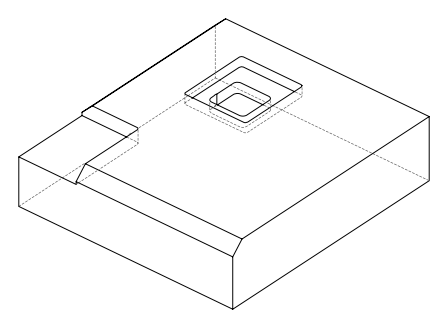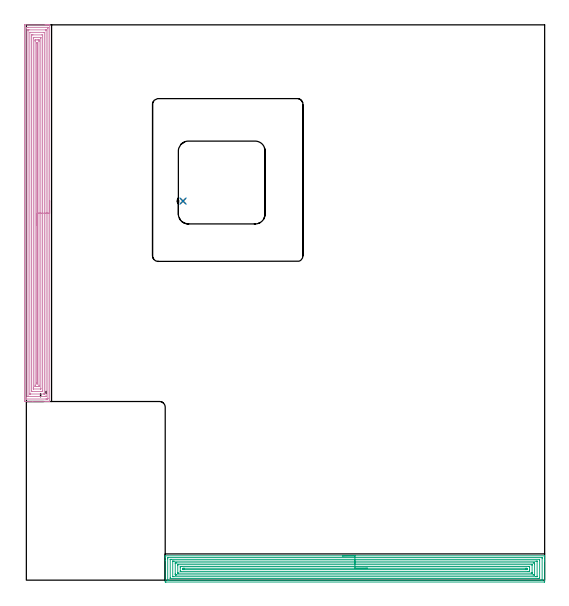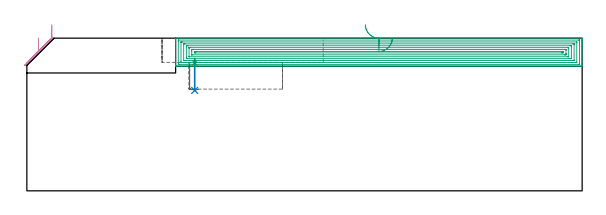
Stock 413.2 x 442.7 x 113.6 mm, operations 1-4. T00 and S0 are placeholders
(PLAN: 7 operations, 4 tool changes, 172.5 min)
(1 SPOT_DRILL | STEP1POCKET | NXT0321_9005460120000 | 0.03 min | 1915 mm3)
(2 DRILL_BLIND_HOLE_INTO_CENTER | STEP1POCKET | NXT0301_062 | 0.1 min | 1321 mm3)
(3 AREA_MILL | FG_CHAMFER_SURFACE | UGT0205_001 | 19.64 min | 67809 mm3)
(4 AREA_MILL_1 | FG_CHAMFER_SURFACE_1 | UGT0205_001 | 19.43 min | 62256 mm3)
(5 MILL_CORNER_NOTCH_RECTANGULAR | CORNER_NOTCH_RECTANGULAR | NXT0201_009 | Follow Part, ap 2, ae 75% | 81.09 min | 404872 mm3)
(6 MILL_RECTANGULAR_POCKET | POCKET_RECTANGULAR_STRAIGHT | NXT0201_009 | Follow Part, ap 2, ae 75% | 46.97 min | 277835 mm3)
(7 MILL_RECTANGULAR_POCKET_1 | POCKET_RECTANGULAR_STRAIGHT_1 | UGT0201_133 | Follow Part, ap 3.75, ae 75% | 5.22 min | 88513 mm3)
(TOOL NXT0321_9005460120000 | NC Spot Drill, 142deg, 12mm, Carbide, Uncoated | D12 PA142 FL30 Z2)
(TOOL NXT0301_062 | Carbide Drill 9.1mm [860.1-0910-027A1-MM 2214] | D9.1 PA140 FL47 Z2)
(TOOL UGT0205_001 | Chamfer Mill 20 x 3 x 45 deg. | D20 FL50 Z2)
(TOOL NXT0201_009 | ENDMILL 8mm [2P460-0800-NA 1630] | D8 FL26 Z6)
(TOOL UGT0201_133 | Carbide End Mill 15.0 | D15 FL30 Z4)
(OP 1 SPOT_DRILL)
G17 G21 G94 G90
T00 M6
G54
G17 G0 G90 X124.9 Y302.2 S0 M3
G43 Z123.6 H0
G94 G81 G98 Z95.208 F250. R98.6
G80
M5
M2
(OP 2 DRILL_BLIND_HOLE_INTO_CENTER)
G17 G21 G94 G90
T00 M6
G54
G17 G0 G90 X124.9 Y302.2 S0 M3
G43 Z123.6 H1
G94 G81 G98 Z74.7 F250. R97.6
G80
M5
M2
(OP 3 AREA_MILL)
G17 G21 G94 G90
T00 M6
G54
G17 G0 G90 X251.95 Y19.4 S1061 M3
G43 Z123.6 H0
G94 G1 X251.988 Z122.728 F250.
X252.102 Z121.863
X252.291 Z121.012
X252.553 Z120.18
X252.887 Z119.374
X253.29 Z118.6
X253.759 Z117.864
X254.29 Z117.172
X254.879 Z116.529
X255.522 Z115.94
X256.214 Z115.408
X256.95 Z114.94
X257.724 Z114.537
X258.53 Z114.203
X259.362 Z113.941
X260.214 Z113.752
X261.078 Z113.638
X261.95 Z113.6
X413.021
X413.19 Y19.397 Z113.588
X413.193 Y19.333 Z113.525
X413.2 Y18.903 Z113.102
Y18.601 Z112.801
Y17.886 Z112.081
Y16.634 Z110.831
Y15.205 Z109.4
Y-0.879 Z93.318
X413.198 Y-1.149 Z93.048
X413.19 Y-1.492 Z92.706
X412.847 Y-1.499 Z92.699
X111.326 Y-1.5 Z92.7
X111.05 Y-1.497 Z92.702
X110.71 Y-1.492 Z92.706
X110.7 Y-1.147 Z93.05
Y15.473 Z109.668
Y17.886 Z112.081
Y18.601 Z112.8
Y18.903 Z113.103
X110.707 Y19.333 Z113.525
X110.71 Y19.397 Z113.588
X110.879 Y19.4 Z113.6
X261.95
Y17.986 Z112.186
X410.786
X410.887 Y17.985 Z112.185
X411.087 Y17.979 Z112.179
X411.191 Y17.974 Z112.174
X411.195 Y17.944 Z112.144
X411.198 Y17.886 Z112.086
X411.2 Y17.472 Z111.672
X411.199 Y0.496 Z94.696
X411.19 Y0.014 Z94.214
X411.178 Y-0.079 Z94.121
X410.987 Y-0.084 Z94.116
X410.886 Y-0.086 Z94.114
X113.114
X113.013 Y-0.085 Z94.115
X112.813 Y-0.08 Z94.12
X112.709 Y-0.074 Z94.126
X112.705 Y-0.044 Z94.156
X112.702 Y0.014 Z94.214
X112.7 Y0.428 Z94.628
Y16.992 Z111.192
X112.701 Y17.404 Z111.604
X112.71 Y17.886 Z112.086
X112.722 Y17.979 Z112.179
X112.913 Y17.984 Z112.184
X113.014 Y17.985 Z112.185
X261.95 Y17.986 Z112.186
Y16.572 Z110.772
X408.999 Y16.571 Z110.771
X409.156 Y16.57 Z110.77
X409.182 Y16.568 Z110.768
X409.189 Y16.566 Z110.766
X409.193 Y16.541 Z110.741
X409.198 Y16.434 Z110.634
X409.2 Y16.3 Z110.5
Y16.098 Z110.298
X409.199 Y1.601 Z95.801
X409.193 Y1.399 Z95.599
X409.19 Y1.345 Z95.545
X409.172 Y1.335 Z95.535
X409.117 Y1.332 Z95.532
X408.999 Y1.33 Z95.53
X408.578 Y1.329 Z95.529
X408.105 Y1.328 Z95.528
X114.901 Y1.329 Z95.529
X114.744 Y1.33 Z95.53
X114.718 Y1.332 Z95.532
X114.711 Y1.334 Z95.534
X114.707 Y1.359 Z95.559
X114.702 Y1.466 Z95.666
X114.7 Y2.003 Z96.203
X114.701 Y16.299 Z110.499
X114.707 Y16.501 Z110.701
X114.71 Y16.555 Z110.755
X114.728 Y16.565 Z110.765
X114.784 Y16.568 Z110.768
X114.901 Y16.57 Z110.77
X115.322 Y16.571 Z110.771
X115.795 Y16.572 Z110.772
X261.95
Y15.157 Z109.357
X406.364
X407.166 Y15.152 Z109.352
X407.184 Y15.151 Z109.351
X407.19 Y15.137 Z109.337
X407.195 Y15.084 Z109.284
X407.199 Y14.975 Z109.175
X407.2 Y3.147 Z97.347
X407.199 Y2.927 Z97.127
X407.195 Y2.816 Z97.016
X407.19 Y2.763 Z96.963
X407.183 Y2.749 Z96.949
X407.159 Y2.747 Z96.947
X406.317 Y2.743 Z96.943
X406.269
X117.536
X116.734 Y2.748 Z96.948
X116.716 Y2.749 Z96.949
X116.71 Y2.763 Z96.963
X116.705 Y2.816 Z97.016
X116.701 Y2.924 Z97.124
X116.7 Y14.753 Z108.953
X116.701 Y14.973 Z109.173
X116.705 Y15.084 Z109.284
X116.71 Y15.137 Z109.337
X116.717 Y15.151 Z109.351
X116.741 Y15.153 Z109.353
X117.583 Y15.157 Z109.357
X117.631
X261.95
Y13.743 Z107.943
X404.204
X404.529 Y13.742 Z107.942
X405.102 Y13.738 Z107.938
X405.167 Y13.736 Z107.936
X405.19 Y13.721 Z107.921
X405.196 Y13.644 Z107.844
X405.198 Y13.418 Z107.618
X405.2 Y12.747 Z106.947
X405.199 Y4.231 Z98.431
X405.198 Y4.189 Z98.389
X405.194 Y4.169 Z98.369
X405.191 Y4.164 Z98.364
X405.179 Y4.162 Z98.362
X404.853 Y4.158 Z98.358
X404.529 Y4.157 Z98.357
X403.961
X119.696
X119.371 Y4.158 Z98.358
X118.798 Y4.161 Z98.361
X118.733 Y4.164 Z98.364
X118.71 Y4.179 Z98.379
X118.704 Y4.256 Z98.456
X118.702 Y4.482 Z98.682
X118.7 Y5.153 Z99.353
X118.701 Y13.669 Z107.869
X118.702 Y13.711 Z107.911
X118.706 Y13.731 Z107.931
X118.709 Y13.736 Z107.936
X118.721 Y13.738 Z107.938
X119.047 Y13.742 Z107.942
X119.371 Y13.743 Z107.943
X119.939
X261.95
Y12.329 Z106.529
X402.741 Y12.328 Z106.528
X402.939 Y12.327 Z106.527
X403.116 Y12.322 Z106.522
X403.19 Y12.316 Z106.516
X403.193 Y12.273 Z106.473
X403.199 Y12.067 Z106.267
X403.2 Y5.811 Z100.011
X403.198 Y5.658 Z99.858
X403.194 Y5.603 Z99.803
X403.19 Y5.577 Z99.777
X403.176 Y5.576 Z99.776
X403.09 Y5.573 Z99.773
X402.741 Y5.571 Z99.771
X402.546
X121.159 Y5.572 Z99.772
X120.961 Y5.573 Z99.773
X120.784 Y5.578 Z99.778
X120.71 Y5.584 Z99.784
X120.707 Y5.627 Z99.827
X120.701 Y5.833 Z100.033
X120.7 Y12.089 Z106.289
X120.702 Y12.242 Z106.442
X120.706 Y12.297 Z106.497
X120.71 Y12.323 Z106.523
X120.724 Y12.324 Z106.524
X120.81 Y12.327 Z106.527
X121.159 Y12.329 Z106.529
X121.354
X261.95
Y10.915 Z105.115
X400.776
X400.953 Y10.914 Z105.114
X401.131 Y10.911 Z105.111
X401.178 Y10.908 Z105.108
X401.191 Y10.902 Z105.102
X401.194 Y10.885 Z105.085
X401.198 Y10.819 Z105.019
X401.2 Y10.737 Z104.937
Y10.491 Z104.691
Y8.056 Z102.256
Y7.81 Z102.01
X401.194 Y7.163 Z101.363
X401.19 Y7.04 Z101.24
X401.181 Y6.992 Z101.192
X401.127 Y6.989 Z101.189
X400.953 Y6.987 Z101.187
X400.237 Y6.985 Z101.185
X400.059
X123.124
X122.947 Y6.986 Z101.186
X122.769 Y6.989 Z101.189
X122.722 Y6.992 Z101.192
X122.709 Y6.998 Z101.198
X122.706 Y7.015 Z101.215
X122.702 Y7.081 Z101.281
X122.7 Y7.163 Z101.363
Y7.409 Z101.609
Y9.844 Z104.044
Y10.09 Z104.29
X122.706 Y10.737 Z104.937
X122.71 Y10.86 Z105.06
X122.719 Y10.908 Z105.108
X122.773 Y10.911 Z105.111
X122.947 Y10.913 Z105.113
X123.663 Y10.915 Z105.115
X123.841
X261.95
Y9.5 Z103.7
X398.272
X398.616 Y9.499 Z103.699
X399.165 Y9.493 Z103.693
X399.198 Y8.95 Z103.15
X399.199 Y8.917 Z103.117
X399.165 Y8.407 Z102.607
X398.82 Y8.402 Z102.602
X398.272 Y8.4 Z102.6
X397.928 Y8.399 Z102.599
X125.628 Y8.4 Z102.6
X125.284 Y8.401 Z102.601
X124.735 Y8.407 Z102.607
X124.702 Y8.95 Z103.15
X124.701 Y8.983 Z103.183
X124.735 Y9.493 Z103.693
X125.08 Y9.498 Z103.698
X125.628 Y9.5 Z103.7
X125.972
X261.95
X262.822 Z103.739
X263.687 Z103.852
X264.538 Z104.041
X265.37 Z104.304
X266.176 Z104.637
X266.95 Z105.04
X267.686 Z105.509
X268.378 Z106.04
X269.021 Z106.629
X269.61 Z107.273
X270.142 Z107.965
X270.61 Z108.7
X271.013 Z109.474
X271.347 Z110.28
X271.609 Z111.112
X271.798 Z111.964
X271.912 Z112.829
X271.95 Z113.7
G0 Z123.6
M5
M2
(OP 4 AREA_MILL_1)
G17 G21 G94 G90
T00 M6
G54
G17 G0 G90 X18.6 Y302.55 S1061 M3
G43 Z123.6 H0
G94 G1 Y302.512 Z122.728 F250.
Y302.398 Z121.863
Y302.209 Z121.012
Y301.947 Z120.18
Y301.613 Z119.374
Y301.21 Z118.6
Y300.742 Z117.864
Y300.21 Z117.172
Y299.621 Z116.529
Y298.978 Z115.939
Y298.286 Z115.408
Y297.55 Z114.94
Y296.776 Z114.537
Y295.97 Z114.203
Y295.138 Z113.941
Y294.287 Z113.752
Y293.422 Z113.638
Y292.55 Z113.6
Y142.564
X18.598 Y142.41 Z113.588
X18.456 Y142.402 Z113.449
X18.309 Y142.4 Z113.308
X17.969 Z112.968
X17.326 Z112.32
X16.126 Z111.123
X15.57 Z110.564
X5.04 Z100.037
X-1.103 Z93.894
X-1.492 Y142.41 Z93.505
X-1.496 Y142.61 Z93.502
X-1.499 Y143.01 Z93.501
Y442.09
X-1.496 Y442.49 Z93.502
X-1.492 Y442.69 Z93.505
X-1.103 Y442.7 Z93.894
X14.971 Z109.966
X15.57 Z110.564
X16.126 Z111.123
X16.448 Z111.444
X17.004 Z112.
X17.326 Z112.32
X17.969 Z112.968
X18.309 Z113.308
X18.456 Y442.698 Z113.449
X18.598 Y442.69 Z113.589
X18.6 Y442.536 Z113.6
Y292.55
X17.186 Z112.186
X17.185 Y144.939 Z112.185
X17.184 Y144.796 Z112.184
X17.179 Y144.43 Z112.179
X16.828 Y144.409 Z111.828
X16.448 Y144.403 Z111.448
X15.959 Y144.4 Z110.959
X15.57 Z110.57
X0.163 Z95.163
X-0.015 Y144.403 Z94.985
X-0.044 Y144.405 Z94.956
X-0.072 Y144.409 Z94.928
X-0.079 Y144.445 Z94.921
X-0.084 Y144.651 Z94.916
X-0.085 Y144.796 Z94.915
X-0.086 Y145.546 Z94.914
X-0.085 Y440.161 Z94.915
X-0.084 Y440.304 Z94.916
X-0.079 Y440.67 Z94.921
X0.273 Y440.691 Z95.273
X0.652 Y440.697 Z95.652
X1.141 Y440.7 Z96.141
X1.53 Z96.53
X16.937 Z111.937
X17.115 Y440.697 Z112.115
X17.144 Y440.695 Z112.144
X17.172 Y440.691 Z112.172
X17.179 Y440.655 Z112.179
X17.184 Y440.449 Z112.184
X17.185 Y440.304 Z112.185
X17.186 Y439.554 Z112.186
Y292.55
X15.771 Z110.771
Y146.581
X15.769 Y146.479 Z110.769
X15.767 Y146.429 Z110.767
X15.765 Y146.412 Z110.765
X15.743 Y146.406 Z110.743
X15.57 Y146.403 Z110.57
X14.871 Y146.4 Z109.871
X1.707 Z96.707
X1.53 Y146.403 Z96.53
X1.352 Y146.408 Z96.352
X1.335 Y146.41 Z96.335
X1.333 Y146.423 Z96.333
X1.33 Y146.458 Z96.33
X1.329 Y146.513 Z96.329
X1.328 Y146.581 Z96.328
X1.329 Y438.519 Z96.329
X1.331 Y438.621 Z96.331
X1.333 Y438.671 Z96.333
X1.335 Y438.689 Z96.335
X1.357 Y438.694 Z96.357
X1.53 Y438.697 Z96.53
X2.229 Y438.7 Z97.229
X15.393 Z110.393
X15.57 Y438.697 Z110.57
X15.748 Y438.692 Z110.748
X15.765 Y438.69 Z110.765
X15.767 Y438.677 Z110.767
X15.77 Y438.642 Z110.77
X15.771 Y438.587 Z110.771
Y438.519
Y292.55
X14.357 Z109.357
Y148.524
X14.356 Y148.458 Z109.356
X14.353 Y148.421 Z109.353
X14.35 Y148.41 Z109.35
X14.342 Y148.408 Z109.342
X14.238 Y148.403 Z109.238
X13.815 Y148.4 Z108.815
X3.252 Z98.252
X2.863 Y148.404 Z97.863
X2.767 Y148.408 Z97.767
X2.749 Y148.411 Z97.749
X2.747 Y148.425 Z97.747
X2.745 Y148.458 Z97.745
X2.743 Y148.533 Z97.743
Y436.576
X2.745 Y436.643 Z97.745
X2.748 Y436.679 Z97.748
X2.75 Y436.69 Z97.75
X2.758 Y436.693 Z97.758
X2.862 Y436.697 Z97.862
X3.285 Y436.7 Z98.285
X13.848 Z108.848
X14.237 Y436.696 Z109.237
X14.333 Y436.692 Z109.333
X14.351 Y436.689 Z109.351
X14.353 Y436.675 Z109.353
X14.355 Y436.642 Z109.355
X14.357 Y436.567 Z109.357
Y292.55
X12.943 Z107.943
Y151.045
X12.938 Y150.41 Z107.938
X12.691 Y150.403 Z107.691
X12.06 Y150.4 Z107.06
X11.817 Z106.817
X4.795 Y150.401 Z99.795
X4.162 Y150.41 Z99.162
X4.157 Y151.045 Z99.157
Y151.05
Y434.055
X4.162 Y434.69 Z99.162
X4.409 Y434.697 Z99.409
X5.04 Y434.7 Z100.04
X5.283 Z100.283
X12.305 Y434.699 Z107.305
X12.938 Y434.69 Z107.938
X12.943 Y434.055 Z107.943
Y292.55
X11.529 Z106.529
X11.528 Y152.831 Z106.528
X11.526 Y152.481 Z106.526
X11.523 Y152.43 Z106.523
X11.52 Y152.41 Z106.52
X11.499 Y152.408 Z106.499
X11.394 Y152.404 Z106.394
X11.183 Y152.401 Z106.183
X5.776 Z100.776
X5.664 Y152.405 Z100.664
X5.59 Y152.41 Z100.59
X5.577 Y152.414 Z100.577
X5.575 Y152.432 Z100.575
X5.574 Y152.478 Z100.574
X5.572 Y152.831 Z100.572
X5.571 Y153.183 Z100.571
X5.572 Y432.27 Z100.572
X5.574 Y432.619 Z100.574
X5.577 Y432.67 Z100.577
X5.58 Y432.69 Z100.58
X5.601 Y432.692 Z100.601
X5.706 Y432.696 Z100.706
X5.917 Y432.699 Z100.917
X11.324 Z106.324
X11.436 Y432.695 Z106.436
X11.51 Y432.69 Z106.51
X11.522 Y432.686 Z106.522
X11.524 Y432.668 Z106.524
X11.526 Y432.622 Z106.526
X11.528 Y432.27 Z106.528
X11.529 Y431.917 Z106.529
Y292.55
X10.115 Z105.115
Y155.509
X10.113 Y154.811 Z105.113
X10.111 Y154.616 Z105.111
X10.108 Y154.443 Z105.108
X10.102 Y154.41 Z105.102
X9.994 Y154.406 Z104.994
X9.852 Y154.402 Z104.852
X9.64 Y154.4 Z104.64
X9.428 Z104.428
X7.672 Z102.672
X7.005 Y154.403 Z102.005
X6.997 Y154.409 Z101.997
X6.992 Y154.415 Z101.992
X6.989 Y154.616 Z101.989
X6.986 Y155.315 Z101.986
X6.985 Y155.509 Z101.985
Y429.591
X6.987 Y430.289 Z101.987
X6.989 Y430.484 Z101.989
X6.992 Y430.657 Z101.992
X6.998 Y430.69 Z101.998
X7.106 Y430.694 Z102.106
X7.248 Y430.698 Z102.248
X7.46 Y430.7 Z102.46
X7.672 Z102.672
X9.215 Z104.215
X9.428 Z104.428
X10.095 Y430.697 Z105.095
X10.103 Y430.691 Z105.103
X10.108 Y430.685 Z105.108
X10.111 Y430.484 Z105.111
X10.114 Y429.785 Z105.114
X10.115 Y429.591 Z105.115
Y292.55
X8.7 Z103.7
Y157.294
Y157.142
X8.693 Y156.402 Z103.693
X8.55 Y156.4 Z103.55
X8.407 Y156.402 Z103.407
X8.404 Y156.551 Z103.404
X8.4 Y157.294 Z103.4
Y157.447
Y427.806
Y427.958
X8.407 Y428.698 Z103.407
X8.548 Y428.7 Z103.548
X8.693 Y428.698 Z103.693
X8.696 Y428.55 Z103.696
X8.7 Y427.806 Z103.7
Y427.653
Y292.55
Y291.678 Z103.738
Y290.814 Z103.852
Y289.962 Z104.041
Y289.13 Z104.303
Y288.324 Z104.637
Y287.55 Z105.04
Y286.814 Z105.509
Y286.122 Z106.04
Y285.479 Z106.629
Y284.89 Z107.273
Y284.359 Z107.965
Y283.89 Z108.7
Y283.487 Z109.474
Y283.153 Z110.28
Y282.891 Z111.112
Y282.702 Z111.964
Y282.588 Z112.829
Y282.55 Z113.7
G0 Z123.6
M5
M2
